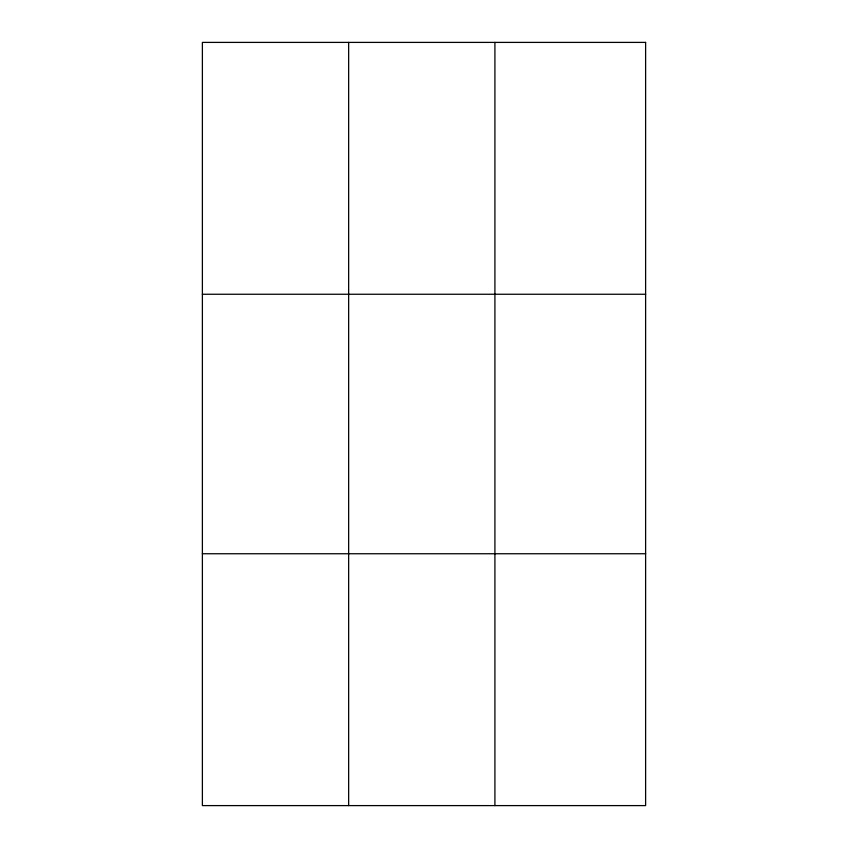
<?xml version="1.0" encoding="UTF-8"?>
<svg xmlns="http://www.w3.org/2000/svg" width="848" height="848" viewBox="0 0 848 848"><rect width="100%" height="100%" fill="white"/><g stroke="black" fill="none" stroke-linecap="round" stroke-linejoin="round"><path stroke-width="1.27" d="M348.655 42.4L348.655 805.6M494.914 42.4L494.914 805.6M202.386 294.256L645.614 294.256M202.386 553.744L645.614 553.744M645.614 42.4L645.614 805.6L202.386 805.6L202.386 42.4L645.614 42.4"/></g></svg>
